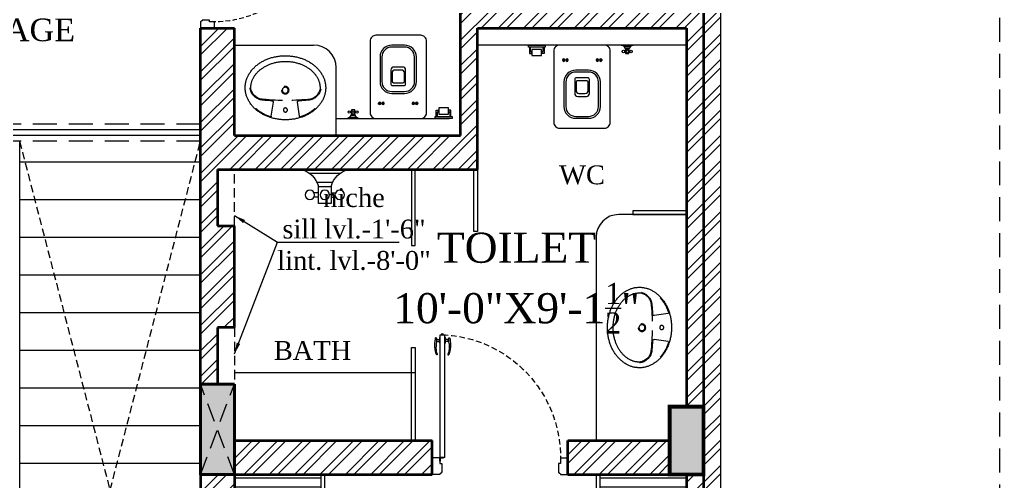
# Model space of a CAD drawing. Header units: inches. Extents: x -61 to 4103, y -308 to 989.
# Drawn here: x 2391.7 to 2651.7, y 418.4 to 540.9 of the extents above; entities that cross this region are included whole.
import ezdxf

# ---------------------------------------------------------------- set-up
doc = ezdxf.new("R2010")
doc.units = ezdxf.units.IN
doc.set_wipeout_variables(frame=1)
for name, pattern in [('$0$$0$$0$HIDDEN', [9.525, 6.35, -3.175]), ('$0$$2$$0$HIDDEN', [0.375, 0.25, -0.125]), ('$2$$0$HIDDEN', [0.375, 0.25, -0.125]), ('AR-01-R0-COLUMN LAYOUT$0$$0$HIDDEN', [0.375, 0.25, -0.125]), ('AR-01-R0-COLUMN LAYOUT$0$$2$$0$HIDDEN', [0.375, 0.25, -0.125]), ('AR-01-R0-COLUMN LAYOUT$0$HIDDEN', [9.525, 6.35, -3.175])]:
    doc.linetypes.add(name, pattern=pattern)
doc.layers.get('0').update_dxf_attribs({"lineweight": 0})
for name, color, linetype, lineweight in [('A-DOOR', 34, 'Continuous', 13), ('A-FIXTURE', 30, 'Continuous', 13), ('A-HATCH', 8, 'Continuous', 0), ('A-HIDDEN', 8, '$2$$0$HIDDEN', 9), ('A-RAILING', 120, 'Continuous', 13), ('A-STAIR', 5, 'Continuous', 9), ('A-TEXT', 2, 'Continuous', 13), ('A-WALL', 1, 'Continuous', 35), ('AR-01-R0-COLUMN LAYOUT$0$A-COMMON WALL', 1, 'Continuous', 0), ('AR-01-R0-COLUMN LAYOUT$0$A-HIDDEN', 8, 'AR-01-R0-COLUMN LAYOUT$0$$2$$0$HIDDEN', 9), ('AR-01-R0-COLUMN LAYOUT$0$S-BEAM PLINTH', 3, 'AR-01-R0-COLUMN LAYOUT$0$HIDDEN', 9), ('AR-01-R0-COLUMN LAYOUT$0$S-COLUMN FIRST FLOOR', 6, 'Continuous', 40), ('AR-01-R0-COLUMN LAYOUT$0$S-COLUMN GROUND FLOOR', 6, 'Continuous', 40), ('AR-01-R0-COLUMN LAYOUT$0$S-COLUMN HATCH FIRST FLOOR', 8, 'Continuous', 9), ('AR-01-R0-COLUMN LAYOUT$0$S-COLUMN HATCH GROUND FLOOR', 8, 'Continuous', 9), ('AR-01-R0-COLUMN LAYOUT$0$S-COLUMN S.F. HIDDEN', 8, 'AR-01-R0-COLUMN LAYOUT$0$$0$HIDDEN', 9)]:
    doc.layers.add(name, color=color, linetype=linetype, lineweight=lineweight)
doc.layers.add('A-FURNITURE', color=35, linetype='Continuous', lineweight=13, true_color=0xab6a54)
doc.styles.add('$1$$0$STYLE1', font='romantic.ttf', dxfattribs={"height": 6})
doc.styles.get("Standard").update_dxf_attribs({"font": 'arial.ttf', "height": 9})
doc.dimstyles.get("Standard").update_dxf_attribs({"dimtxt": 18, "dimasz": 6, "dimexe": 0, "dimexo": 6, "dimgap": 0.09, "dimtad": 0, "dimtih": 1, "dimtoh": 1, "dimdec": 1, "dimzin": 0, "dimdsep": 46, "dimlunit": 4, "dimtxsty": 'Standard', "dimblk": 'OBLIQUE', "dimcen": 0.09, "dimclrd": 256, "dimclre": 256, "dimclrt": 256, "dimadec": 0, "dimazin": 0, "dimtfac": 1, "dimtdec": 1, "dimtofl": 0, "dimtmove": 1, "dimatfit": 3, "dimfxl": 1, "dimtolj": 1, "dimtzin": 0, "dimlwd": -1, "dimlwe": -1, "dimarcsym": 0})
pattern_1 = [(180, (-63096.9143, 13232.8095), (-4e-16, -2.38125), [])]
pattern_2 = [(45, (1377.729, -0.0001), (-3.367596, 3.367596), []), (45, (1379.974, -0.0001), (-3.367596, 3.367596), [])]

# ---------------------------------------------------------------- blocks, each defined once
blk = doc.blocks.new('$1$$0$handle_')
for p, q in [((-0.75, 0), (0.75, 0)), ((-3.84, -0.87), (-3.85, -0.92)), ((-0.75, -0.13), (-0.75, 0)), ((-0.75, -0.13), (0.75, -0.13)), ((-0.31, -0.13), (-0.31, -0.13)), ((0.3, -0.96), (-0.3, -0.96)), ((-0.29, -0.15), (0.29, -0.15)), ((-0.25, -0.9), (-0.25, -0.15)), ((-0.25, -0.9), (0.25, -0.9)), ((0.25, -0.9), (0.25, -0.15)), ((0.3, -0.96), (0.34, -0.95)), ((0.31, -0.13), (0.31, -0.13)), ((0.65, -1.05), (0.65, -1.23)), ((0.75, -0.13), (0.75, 0))]:
    blk.add_line(p, q)
for centre, radius, start, end in [((-3.78, -0.93), 0.0769, 167.6781, 262.0686), ((-3.77, -0.88), 0.0769, 88.2493, 167.6781), ((-0.3, -1.42), 0.464, 90.2821, 130.7273), ((-0.29, -0.13), 0.0185, 180, 270), ((-0.25, -0.96), 0.0532, 90, 180), ((0.25, -0.96), 0.0532, 0, 90), ((0.29, -0.13), 0.0185, 270, 360), ((0.42, -1.42), 0.478, 67.3956, 98.7522), ((0.57, -1.23), 0.0769, 278.1759, 360), ((0.57, -1.05), 0.0769, 360, 67.3956)]:
    blk.add_arc(centre, radius, start, end)
for points, knots in [([(0.58, -1.31), (0.24, -1.36), (-0.53, -1.5), (-2.81, -1.58), (-3.62, -1.04), (-3.78, -1.01), (-3.79, -1.01)], [0.064651, 0.064651, 0.064651, 0.064651, 0.450521, 1.832326, 2.246212, 2.27179, 2.27179, 2.27179, 2.27179]), ([(-0.6, -1.07), (-0.61, -1.07), (-0.62, -1.07), (-0.77, -1.09), (-0.93, -1.1), (-2.42, -1.12), (-2.75, -1.11), (-3.06, -1.04), (-3.11, -1.02), (-3.21, -0.99), (-3.25, -0.97), (-3.37, -0.91), (-3.43, -0.88), (-3.56, -0.84), (-3.61, -0.82), (-3.7, -0.81), (-3.73, -0.81), (-3.77, -0.81)], [0.667145, 0.667145, 0.667145, 0.667145, 0.681098, 0.681098, 1.004571, 1.004571, 1.651515, 1.651515, 1.812419, 1.812419, 1.988171, 1.988171, 2.163922, 2.163922, 2.251194, 2.251194, 2.323653, 2.323653, 2.323653, 2.323653])]:
    blk.add_open_spline(points, degree=3, knots=knots)
blk = doc.blocks.new("$1$$0$d3'")
at = {"layer": 'A-DOOR'}
for p, q in [((-3.36, 4.49), (-3.36, 37.09)), ((-2.11, 37.09), (-3.36, 37.09)), ((-2.58, 37.09), (-2.58, 37.43)), ((-2.11, 4.49), (-2.11, 37.09)), ((-36, 0), (-36, 4.4)), ((-34.03, 4.4), (-36, 4.4)), ((-34.03, 4.4), (-34.03, 2.9)), ((-34.03, 2.9), (-33.53, 2.9)), ((-33.53, 2.9), (-33.53, 0.5)), ((-3.36, 4.49), (-2.11, 4.49)), ((-2.03, 2.9), (-2.53, 2.9)), ((-2.53, 2.9), (-2.53, 0.5)), ((-2.03, 4.4), (-2.03, 2.9)), ((-2, 4.4), (0, 4.4)), ((-0.75, 4.4), (-0.75, 4.4)), ((-0.75, 4.4), (-0.75, 4.4)), ((0, 0), (0, 4.4)), ((-34.03, 0), (-36, 0)), ((-34.03, 0.14), (-34.03, 0)), ((-33.53, 0.5), (-33.67, 0.5)), ((-2.53, 0.5), (-2.4, 0.5)), ((-2.03, 0.14), (-2.03, 0)), ((-2.03, 0), (0, 0))]:
    blk.add_line(p, q, dxfattribs=at)
at = {"layer": 'A-DOOR', "lineweight": -3}
for p, q in [((-35.5, 4.4), (-35.5, 4.4)), ((-2.08, 4.49), (-2.95, 4.49)), ((-2.95, 4.47), (-2.95, 4.49)), ((-2.08, 4.47), (-2.95, 4.47)), ((-2.02, 4.41), (-2.02, 3.54)), ((-2.02, 3.54), (-2, 3.54)), ((-2, 4.41), (-2, 3.54))]:
    blk.add_line(p, q, dxfattribs=at)
blk.add_circle((-2.02, 4.47), 0.0663, dxfattribs=at)
at = {"layer": 'A-DOOR', "linetype": '$2$$0$HIDDEN', "ltscale": 6}
blk.add_arc((-1.47, 4.55), 32.56, 92.2361, 180.2684, dxfattribs=at)
at = {"layer": 'A-DOOR'}
for centre, radius, start, end in [((-2.58, 37.09), 0.337, 90, 180), ((-34.03, 0.5), 0.362, 270, 0), ((-2.03, 0.5), 0.362, 180, 270)]:
    blk.add_arc(centre, radius, start, end, dxfattribs=at)
at = {"layer": 'A-DOOR', "extrusion": (0, 0, -1), "zscale": -1, "rotation": 90}
blk.add_blockref('$1$$0$handle_', (3.36, 35.59), dxfattribs=at)
at = {"layer": 'A-DOOR', "rotation": 90}
blk.add_blockref('$1$$0$handle_', (-2.11, 35.59), dxfattribs=at)
blk = doc.blocks.new('$0$AK-BASE PLANS$0$$0$$0$aalisie dot')
at = {"ltscale": 0.6}
for p, q in [((326406.4, 156598.9), (326406.4, 156592.2)), ((326413.6, 156598.9), (326413.6, 156592.2)), ((326475.4, 156598.9), (326475.4, 156592.2)), ((326482.6, 156598.9), (326482.6, 156592.2)), ((326403.3, 156595.6), (326409.2, 156595.6)), ((326410.4, 156595.6), (326416.4, 156595.6)), ((326472.3, 156595.6), (326478.3, 156595.6)), ((326479.5, 156595.6), (326485.4, 156595.6))]:
    blk.add_line(p, q, dxfattribs=at)
for points in [[(326399.1, 156626.5), (326490.5, 156626.5, -0.414214), (326502.5, 156614.5), (326502.5, 156468.6, -0.414214), (326490.5, 156456.6), (326399.1, 156456.6, -0.414214), (326387.1, 156468.6), (326387.1, 156614.5, -0.414214)], [(326431.4, 156575.1), (326457.7, 156575.1, -0.414214), (326481.7, 156551.1), (326481.7, 156500.8, -0.414214), (326457.7, 156476.8), (326431.4, 156476.8, -0.414214), (326407.4, 156500.8), (326407.4, 156551.1, -0.414214)], [(326431.4, 156571.3), (326457.7, 156571.3, -0.414214), (326477.9, 156551.1), (326477.9, 156500.8, -0.414214), (326457.7, 156480.7), (326431.4, 156480.7, -0.414214), (326411.3, 156500.8), (326411.3, 156551.1, -0.414214)], [(326432.7, 156559.4), (326456.6, 156559.4, -0.414214), (326459.6, 156556.4), (326459.6, 156527.5, -0.414214), (326453.6, 156521.5), (326435.7, 156521.5, -0.414214), (326429.7, 156527.5), (326429.7, 156556.4, -0.414214)], [(326435.1, 156553.4), (326454.1, 156553.5, -0.415414), (326457.1, 156550.5), (326457.1, 156533.6, -0.413014), (326451.1, 156527.6), (326438.1, 156527.6, -0.415414), (326432.1, 156533.6), (326432.1, 156550.4, -0.413014)]]:
    blk.add_lwpolyline(points, format="xyb", close=True, dxfattribs=at)
for centre in [(326406.4, 156595.6), (326413.6, 156595.6), (326475.4, 156595.6), (326482.6, 156595.6)]:
    blk.add_circle(centre, 2.41, dxfattribs=at)
blk = doc.blocks.new('$0$AK-BASE PLANS$0$$0$$0$Health Faucet-plan')
for p, q in [((0, 50.8), (69.9, 50.8)), ((12.5, 44.4), (57.4, 44.4)), ((25.4, 15.9), (19.1, 15.9)), ((25.4, 9.5), (19.1, 9.5)), ((47.1, 31.7), (22.9, 31.7)), ((44.4, 15.9), (50.8, 15.9)), ((44.4, 9.5), (50.8, 9.5))]:
    blk.add_line(p, q)
blk.add_lwpolyline([(25.4, 25.4), (25.4, 0), (44.4, 0), (44.4, 25.4)], close=True)
for centre in [(12.7, 12.7), (34.9, 12.7), (57.2, 12.7)]:
    blk.add_circle(centre, 7.1)
for centre, start, end in [((-9.5, 15.9), 15.2551, 74.7449), ((79.4, 15.9), 105.25512, 164.74488)]:
    blk.add_arc(centre, 36.2, start, end)
blk = doc.blocks.new('$0$AK-BASE PLANS$0$$0$$0$A$C0BFF59D6')
at = {"linetype": 'Continuous'}
blk.add_wipeout([(18.8, 9.4), (75, 9.4), (75, 28.1), (70.6, 28.1), (70.6, 32.1), (92.9, 32.1), (92.9, 117.9), (38.4, 117.9), (38.4, 32.1), (60.6, 32.1), (60.6, 28.1), (56.3, 28.1), (56.3, 18.8), (18.8, 18.8), (18.8, 131.3), (56.3, 131.3), (56.3, 121.9), (60.6, 121.9), (60.6, 117.9), (70.6, 117.9), (70.6, 121.9), (75, 121.9), (75, 140.6), (18.8, 140.6), (18.8, 150), (0, 150), (0, 0), (18.8, 0)], dxfattribs=at)
for p, q in [((18.8, 140.6), (75, 140.6)), ((56.3, 131.3), (18.8, 131.3)), ((56.3, 121.9), (56.3, 131.3)), ((75, 121.9), (56.3, 121.9)), ((60.6, 121.9), (60.6, 117.9)), ((70.6, 121.9), (70.6, 117.9)), ((75, 140.6), (75, 121.9)), ((56.3, 18.8), (18.8, 18.8)), ((18.8, 9.4), (75, 9.4)), ((56.3, 28.1), (56.3, 18.8)), ((75, 28.1), (56.3, 28.1)), ((60.6, 32.1), (60.6, 28.1)), ((70.6, 32.1), (70.6, 28.1)), ((75, 9.4), (75, 28.1))]:
    blk.add_line(p, q)
for points in [[(18.8, 150), (0, 150), (0, 0), (18.8, 0)], [(92.9, 32.1), (38.4, 32.1), (38.4, 117.9), (92.9, 117.9)]]:
    blk.add_lwpolyline(points, close=True)
blk = doc.blocks.new('$0$AK-BASE PLANS$0$$0$$0$WA. CLOSET')
at = {"ltscale": 0.7, "extrusion": (0, 0, -1)}
for name, p, xscale, yscale, zscale, rotation in [('$0$AK-BASE PLANS$0$$0$$0$A$C0BFF59D6', (604390.94, 687904.28), 0.0299828199204082, 0.0299828199204082, -0.0299828199204082, 359.9999767286116), ('$0$AK-BASE PLANS$0$$0$$0$aalisie dot', (624743.16, 645475.92), 0.1299411421641707, 0.1299411421641707, -0.1299411421641707, 90)]:
    blk.add_blockref(name, p, dxfattribs=dict(at, xscale=xscale, yscale=yscale, zscale=zscale, rotation=rotation))
at = {"ltscale": 0.7, "xscale": 0.0449742297225058, "yscale": 0.0449742297225058, "zscale": 0.0449742297225058, "rotation": 270}
blk.add_blockref('$0$AK-BASE PLANS$0$$0$$0$Health Faucet-plan', (-604393.22, 687884.1), dxfattribs=at)
blk = doc.blocks.new('$1$$0$DC XVS')
at = {"linetype": '$2$$0$HIDDEN', "ltscale": 20}
blk.add_lwpolyline([(42965.79, -4769.5, -0.120605), (42968.95, -4770.26, -0.10507), (42971.81, -4772.61, -0.088649), (42973.64, -4775.97, -0.079738), (42974.32, -4780.16, -0.079738), (42973.66, -4784.36, -0.088649), (42971.85, -4787.73, -0.10507), (42968.99, -4790.09, -0.120605), (42965.84, -4790.87, -0.120605), (42962.69, -4790.11, -0.10507), (42959.82, -4787.75, -0.088649), (42958, -4784.39, -0.079738), (42957.32, -4780.2, -0.079738), (42957.98, -4776.01, -0.088649), (42959.79, -4772.64, -0.10507), (42962.65, -4770.27, -0.120605)], format="xyb", close=True, dxfattribs=at)
for points in [[(42966.19, -4789.36, -0.017243), (42965.84, -4789.37, -0.120605), (42963.38, -4788.78, -0.10507), (42961, -4786.82, -0.088649), (42959.42, -4783.92, -0.079738), (42958.82, -4780.2, -0.079738), (42959.41, -4776.48, -0.088649), (42960.97, -4773.57, -0.10507), (42963.34, -4771.6, -0.120605), (42965.8, -4771, -0.120605)], [(42971.32, -4772.31, -0.016805), (42971.7, -4772.76, -0.092161), (42973.52, -4776.2, -0.435128), (42973.39, -4776.43), (42969.68, -4776.98, -0.396344), (42969.27, -4776.55, 0.011856), (42969.06, -4773.81, 0.340407), (42965.81, -4770.81)], [(42971.32, -4788.06, 0.016805), (42971.7, -4787.61, 0.092161), (42973.52, -4784.17, 0.435128), (42973.39, -4783.93), (42969.68, -4783.39, 0.44775), (42969.3, -4783.66, -0.015365), (42969.02, -4786.93, -0.272514), (42966.23, -4789.54, -0.272514)]]:
    blk.add_lwpolyline(points, format="xyb", dxfattribs=at)
for centre, radius in [((42966.47, -4780.14), 0.991), ((42966.47, -4780.14), 0.789), ((42971.72, -4780.18), 0.542)]:
    blk.add_circle(centre, radius, dxfattribs=at)
for centre, radius, start, end in [((42965.51, -4774.37), 3.38, 1.2814, 85.1225), ((42908.69, -4780.33), 60.51, 353.7877, 5.7231), ((42965.4, -4785.87), 3.58, 282.7297, 343.7047)]:
    blk.add_arc(centre, radius, start, end, dxfattribs=at)
blk = doc.blocks.new('$1$$0$AK-BASE PLANS$0$$0$$0$Health Faucet-plan')
for p, q in [((0, 50.8), (69.9, 50.8)), ((12.5, 44.4), (57.4, 44.4)), ((47.1, 31.7), (22.9, 31.7)), ((25.4, 15.9), (19.1, 15.9)), ((44.4, 15.9), (50.8, 15.9)), ((25.4, 9.5), (19.1, 9.5)), ((44.4, 9.5), (50.8, 9.5))]:
    blk.add_line(p, q)
blk.add_lwpolyline([(25.4, 25.4), (25.4, 0), (44.4, 0), (44.4, 25.4)], close=True)
for centre in [(12.7, 12.7), (34.9, 12.7), (57.2, 12.7)]:
    blk.add_circle(centre, 7.1)
for centre, start, end in [((-9.5, 15.9), 15.2551, 74.7449), ((79.4, 15.9), 105.2551, 164.7449)]:
    blk.add_arc(centre, 36.2, start, end)
blk = doc.blocks.new('_Oblique')
at = {"color": 0, "linetype": 'ByBlock', "lineweight": -2}
blk.add_line((-0.5, -0.5), (0.5, 0.5), dxfattribs=at)

msp = doc.modelspace()

# ---------------------------------------------------------------- hatches: boundary and pattern name
at = {"layer": 'A-FURNITURE'}
h = msp.add_hatch(dxfattribs=at)
h.set_pattern_fill('ANSI31', color=256, scale=0.75, angle=135)
h.set_pattern_definition(pattern_1)
h.paths.add_polyline_path([(2471.73, 420.19), (2448.73, 420.19), (2448.73, 323.19), (2471.73, 323.19)])
h = msp.add_hatch(dxfattribs=at)
h.set_pattern_fill('ANSI31', color=256, scale=0.75, angle=135)
h.set_pattern_definition(pattern_1)
h.paths.add_polyline_path([(2568.73, 420.19), (2545.73, 420.19), (2545.73, 275.19), (2568.73, 275.19)])
at = {"layer": 'A-HATCH'}
h = msp.add_hatch(dxfattribs=at)
h.set_pattern_fill('ANSI32', color=256, scale=0.5)
h.set_pattern_definition(pattern_2)
h.paths.add_polyline_path([(2501.23, 429.19), (2448.73, 429.19), (2448.73, 420.19), (2501.23, 420.19)])
h = msp.add_hatch(dxfattribs=at)
h.set_pattern_fill('ANSI32', color=256, scale=0.5)
h.set_pattern_definition(pattern_2)
h.paths.add_polyline_path([(2564.23, 429.19), (2537.23, 429.19), (2537.23, 420.19), (2564.23, 420.19)])
h = msp.add_hatch(dxfattribs=at)
h.set_pattern_fill('ANSI32', color=256, scale=0.5)
h.set_pattern_definition([(45, (1377.729, -0.0001), (-3.367596, 3.367596), []), (45, (1379.974, -0.0001), (-3.367596, 3.367596), [])])
h.paths.add_polyline_path([(2448.73, 420.19), (2439.73, 420.19), (2439.73, 276.19), (2391.73, 276.19), (2391.73, 267.19), (2490.73, 267.19), (2490.73, 276.19), (2448.73, 276.19)])
at = {"layer": 'AR-01-R0-COLUMN LAYOUT$0$S-COLUMN HATCH FIRST FLOOR', "linetype": 'ByBlock'}
h = msp.add_hatch(color=256, dxfattribs=at)
h.dxf.hatch_style = 1
h.paths.add_polyline_path([(2448.73, 444.19), (2439.73, 444.19), (2439.73, 420.19), (2448.73, 420.19)])
h = msp.add_hatch(color=256, dxfattribs=at)
h.dxf.hatch_style = 1
h.paths.add_polyline_path([(2573.23, 438.19), (2564.23, 438.19), (2564.23, 420.19), (2573.23, 420.19)])
at = {"layer": 'AR-01-R0-COLUMN LAYOUT$0$S-COLUMN HATCH GROUND FLOOR', "linetype": 'ByBlock'}
for points in [[(2448.73, 444.19), (2439.73, 444.19), (2439.73, 420.19), (2448.73, 420.19)], [(2573.23, 438.19), (2564.23, 438.19), (2564.23, 420.19), (2573.23, 420.19)]]:
    msp.add_hatch(color=256, dxfattribs=at).paths.add_polyline_path(points)

# ---------------------------------------------------------------- linework, layer by layer
at = {"layer": 'A-FIXTURE'}
for p, q in [((2448.73, 534.19), (2469.73, 534.19)), ((2568.73, 534.19), (2513.23, 534.19)), ((2475.73, 510.19), (2475.73, 528.19)), ((2475.73, 514.69), (2505.73, 514.69)), ((2568.73, 489.19), (2550.73, 489.19)), ((2544.73, 483.19), (2544.73, 429.19)), ((2496.73, 447.19), (2448.73, 447.19)), ((2496.73, 447.19), (2496.73, 429.19))]:
    msp.add_line(p, q, dxfattribs=at)
at = {"layer": 'A-FIXTURE', "color": 4}
for points in [[(2495.73, 501.19), (2495.73, 480.94), (2496.73, 480.94), (2496.73, 501.19)], [(2513.23, 501.19), (2513.23, 484.69), (2512.23, 484.69), (2512.23, 501.19)], [(2568.73, 490.19), (2554.48, 490.19), (2554.48, 489.19), (2568.73, 489.19)], [(2495.73, 429.19), (2495.73, 453.94), (2496.73, 453.94), (2496.73, 429.19)]]:
    msp.add_lwpolyline(points, dxfattribs=at)
at = {"layer": 'A-FIXTURE'}
for centre, start, end in [((2469.73, 528.19), 0, 90), ((2550.73, 483.19), 90, 180)]:
    msp.add_arc(centre, 6, start, end, dxfattribs=at)
at = {"layer": 'A-FURNITURE'}
for p, q in [((2471.73, 324.19), (2471.73, 420.19)), ((2472.73, 324.19), (2472.73, 420.19)), ((2544.73, 420.19), (2544.73, 276.19)), ((2545.73, 420.19), (2545.73, 276.19))]:
    msp.add_line(p, q, dxfattribs=at)
at = {"layer": 'A-HIDDEN', "linetype": '$0$$0$$0$HIDDEN'}
for p, q in [((2439.73, 513.19), (2223.73, 513.19)), ((2439.73, 508.69), (2228.23, 508.69))]:
    msp.add_line(p, q, dxfattribs=at)
at = {"layer": 'A-HIDDEN', "linetype": '$0$$2$$0$HIDDEN', "ltscale": 10}
for p, q in [((2448.73, 486.19), (2448.73, 501.19)), ((2448.73, 459.19), (2448.73, 444.19))]:
    msp.add_line(p, q, dxfattribs=at)
at = {"layer": 'A-RAILING'}
for p, q in [((2439.73, 511.69), (2225.23, 511.69)), ((2439.73, 510.19), (2226.73, 510.19)), ((2391.73, 508.69), (2391.73, 320.19))]:
    msp.add_line(p, q, dxfattribs=at)
at = {"layer": 'A-STAIR'}
for p, q in [((2391.73, 503.19), (2439.73, 503.19)), ((2391.73, 493.19), (2439.73, 493.19)), ((2391.73, 483.19), (2439.73, 483.19)), ((2391.73, 473.19), (2439.73, 473.19)), ((2391.73, 463.19), (2439.73, 463.19)), ((2391.73, 453.19), (2439.73, 453.19)), ((2391.73, 443.19), (2439.73, 443.19)), ((2391.73, 433.19), (2439.73, 433.19)), ((2391.73, 423.19), (2439.73, 423.19))]:
    msp.add_line(p, q, dxfattribs=at)
at = {"layer": 'A-TEXT'}
msp.add_line((2460.15, 481.82), (2492.48, 481.82), dxfattribs=at)
at = {"layer": 'A-WALL', "ltscale": 0.01}
msp.add_line((2573.23, 931.69), (2573.23, 24), dxfattribs=at)
at = {"layer": 'A-WALL'}
for p, q in [((2508.73, 510.19), (2508.73, 544.69)), ((2439.73, 538.69), (2448.73, 538.69)), ((2439.73, 444.19), (2439.73, 538.69)), ((2448.73, 510.19), (2448.73, 538.69)), ((2513.23, 538.69), (2568.73, 538.69)), ((2513.23, 501.19), (2513.23, 538.69)), ((2568.73, 538.69), (2568.73, 438.19)), ((2448.73, 510.19), (2508.73, 510.19)), ((2444.23, 501.19), (2513.23, 501.19)), ((2444.23, 501.19), (2444.23, 486.19)), ((2444.23, 486.19), (2448.73, 486.19)), ((2448.73, 459.19), (2448.73, 486.19)), ((2448.73, 459.19), (2444.23, 459.19)), ((2444.23, 459.19), (2444.23, 444.19)), ((2448.73, 429.19), (2501.23, 429.19)), ((2501.23, 420.19), (2501.23, 429.19)), ((2537.23, 429.19), (2564.23, 429.19)), ((2537.23, 420.19), (2537.23, 429.19)), ((2439.73, 420.19), (2439.73, 276.19)), ((2448.73, 420.19), (2448.73, 276.19)), ((2448.73, 420.19), (2501.23, 420.19)), ((2537.23, 420.19), (2564.23, 420.19)), ((2568.73, 420.19), (2568.73, 285.19))]:
    msp.add_line(p, q, dxfattribs=at)
at = {"layer": 'AR-01-R0-COLUMN LAYOUT$0$A-COMMON WALL'}
msp.add_line((2577.73, 936.19), (2577.73, 0), dxfattribs=at)
at = {"layer": 'AR-01-R0-COLUMN LAYOUT$0$A-HIDDEN', "ltscale": 8}
for p, q in [((2391.73, 323.19), (2439.73, 508.69)), ((2391.73, 508.69), (2439.73, 323.19))]:
    msp.add_line(p, q, dxfattribs=at)
at = {"layer": 'AR-01-R0-COLUMN LAYOUT$0$S-COLUMN FIRST FLOOR', "linetype": 'ByBlock'}
for points in [[(2448.73, 444.19), (2439.73, 444.19), (2439.73, 420.19), (2448.73, 420.19)], [(2573.23, 438.19), (2564.23, 438.19), (2564.23, 420.19), (2573.23, 420.19)]]:
    msp.add_lwpolyline(points, close=True, dxfattribs=at)
at = {"layer": 'AR-01-R0-COLUMN LAYOUT$0$S-COLUMN GROUND FLOOR', "linetype": 'ByBlock'}
for points in [[(2448.73, 444.19), (2439.73, 444.19), (2439.73, 420.19), (2448.73, 420.19)], [(2573.23, 438.19), (2564.23, 438.19), (2564.23, 420.19), (2573.23, 420.19)]]:
    msp.add_lwpolyline(points, close=True, dxfattribs=at)
at = {"layer": 'AR-01-R0-COLUMN LAYOUT$0$S-COLUMN S.F. HIDDEN', "ltscale": 20}
for p, q in [((2439.73, 420.19), (2448.73, 444.19)), ((2448.73, 420.19), (2439.73, 444.19))]:
    msp.add_line(p, q, dxfattribs=at)
msp.add_lwpolyline([(2448.73, 444.19), (2439.73, 444.19), (2439.73, 420.19), (2448.73, 420.19)], close=True, dxfattribs=at)
at = {"layer": 'AR-01-R0-COLUMN LAYOUT$0$S-COLUMN S.F. HIDDEN', "ltscale": 20, "const_width": 1}
msp.add_lwpolyline([(2573.23, 438.19), (2564.23, 438.19), (2564.23, 420.19), (2573.23, 420.19)], close=True, dxfattribs=at)

# ---------------------------------------------------------------- block references
at = {"layer": 'A-DOOR', "xscale": -0.8333333333321207, "yscale": 0.8333333333321207, "zscale": 0.8333333333321207, "rotation": 270}
msp.add_blockref("$1$$0$d3'", (2439.73, 568.69), dxfattribs=at)
at = {"layer": 'A-DOOR', "xscale": -1}
msp.add_blockref("$1$$0$d3'", (2501.23, 420.19), dxfattribs=at)
at = {"layer": 'A-FIXTURE', "xscale": -1}
for p, rotation in [((-2317.91, 43488.66), 90), ((-40409.59, -4320.98), 180)]:
    msp.add_blockref('$1$$0$DC XVS', p, dxfattribs=dict(at, rotation=rotation))

# ---------------------------------------------------------------- texts
at = {"layer": 'A-TEXT', "attachment_point": 5, "style": '$1$$0$STYLE1'}
for s, insert, char_height, width in [('\\A1;5\'-4{\\H0.7x;\\S1/2;}" WIDE PASSAGE', (2361.92, 538.21), 6, 87.401), ('\\A1;TOILET \\P10\'-0"X9\'-1{\\H0.7x;\\S1/2;}"', (2523.59, 471), 8, 63.4797)]:
    msp.add_mtext(s, dxfattribs=dict(at, insert=insert, char_height=char_height, width=width))
at = {"layer": 'A-TEXT', "char_height": 5, "attachment_point": 5, "style": '$1$$0$STYLE1'}
for s, insert in [('\\A1;WC', (2540.98, 499.67)), ('\\A1;BATH', (2469.46, 453.11))]:
    msp.add_mtext_dynamic_manual_height_columns(s, width=32.1961, gutter_width=1, heights=[0], dxfattribs=dict(at, insert=insert))

# ---------------------------------------------------------------- leaders
at = {"layer": 'A-TEXT'}
for points, override in [([(2448.75, 488.92), (2460.15, 481.82)], {"dimtxt": 9, "dimasz": 3, "dimgap": 0.09, "dimtad": 0, "dimtih": 0, "dimtoh": 0, "dimfxl": 2, "dimfxlon": 1}), ([(2448.73, 452.23), (2460.15, 481.82)], {"dimtxt": 9, "dimasz": 3, "dimtih": 0, "dimtoh": 0, "dimfxl": 2, "dimfxlon": 1})]:
    msp.add_leader(points, dimstyle='Standard', override=override, dxfattribs=at)

# ---------------------------------------------------------------- next in the draw order: block references
at = {"layer": 'A-FIXTURE', "rotation": 270}
msp.add_blockref('$0$AK-BASE PLANS$0$$0$$0$WA. CLOSET', (-685402.3, -603876.25), dxfattribs=at)

# ---------------------------------------------------------------- next in the draw order: hatches: boundary and pattern name
at = {"layer": 'A-HATCH'}
h = msp.add_hatch(dxfattribs=at)
h.set_pattern_fill('ANSI32', color=256, scale=0.5)
h.set_pattern_definition([(45, (2508.729, 468.0944), (-3.367596, 3.367596), []), (45, (2510.974, 468.0944), (-3.367596, 3.367596), [])])
h.paths.add_polyline_path([(2469.66, 936.19), (2577.73, 936.19), (2577.73, 0), (2573.23, 0), (2573.23, 24), (2568.73, 24), (2568.73, 267.19), (2573.23, 267.19), (2573.23, 285.19), (2568.73, 285.19), (2568.73, 420.19), (2573.23, 420.19), (2573.23, 438.19), (2568.73, 438.19), (2568.73, 538.69), (2513.23, 538.69), (2513.23, 501.19), (2444.23, 501.19), (2444.23, 486.19), (2448.73, 486.19), (2448.73, 459.19), (2444.23, 459.19), (2444.23, 444.19), (2439.73, 444.19), (2439.73, 538.69), (2448.72, 538.69), (2448.73, 510.19), (2508.73, 510.19), (2508.73, 544.69), (2513.23, 544.69), (2513.23, 543.19), (2568.73, 543.19), (2568.73, 573.19), (2573.23, 573.19), (2573.23, 603.19), (2568.73, 603.19), (2568.73, 807.19), (2573.23, 807.19), (2573.23, 816.19), (2568.73, 816.19), (2568.73, 919.69), (2573.23, 919.69), (2573.23, 931.69), (2564.23, 931.69), (2564.23, 927.19), (2478.66, 927.19), (2478.66, 931.69), (2469.66, 931.69)])

# ---------------------------------------------------------------- next in the draw order: block references
at = {"layer": 'A-FIXTURE', "rotation": 90}
msp.add_blockref('$0$AK-BASE PLANS$0$$0$$0$WA. CLOSET', (690435.51, 604925.12), dxfattribs=at)
at = {"layer": 'A-FIXTURE', "ltscale": 0.7, "xscale": -0.177889858110575, "yscale": 0.177889858110575, "zscale": 0.177889858110575}
msp.add_blockref('$1$$0$AK-BASE PLANS$0$$0$$0$Health Faucet-plan', (2478.94, 492.15), dxfattribs=at)

# ---------------------------------------------------------------- next in the draw order: linework, layer by layer
at = {"layer": 'AR-01-R0-COLUMN LAYOUT$0$S-BEAM PLINTH'}
msp.add_lwpolyline([(1324.93, 989.07), (2651.74, 989.07), (2651.74, -308.04), (1324.93, -308.04)], close=True, dxfattribs=at)

# ---------------------------------------------------------------- next in the draw order: texts
at = {"layer": 'A-TEXT', "insert": (2480.47, 485.29), "char_height": 5, "attachment_point": 5, "style": '$1$$0$STYLE1'}
msp.add_mtext_dynamic_manual_height_columns('\\A1;niche\\Psill lvl.-1\'-6"\\Plint. lvl.-8\'-0"', width=82.4178, gutter_width=1, heights=[0], dxfattribs=at)

doc.saveas('drawing.dxf')
